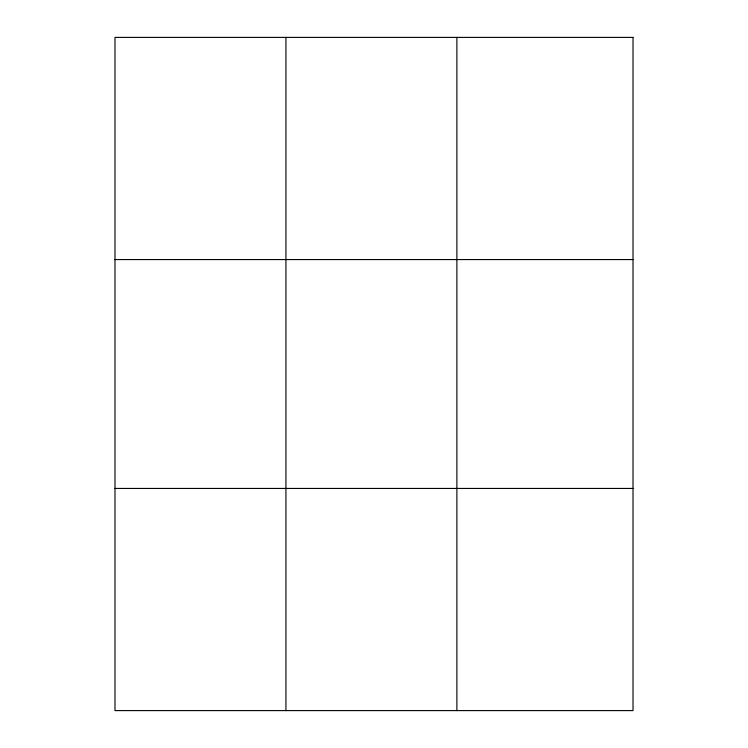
<?xml version="1.0" encoding="UTF-8"?>
<svg xmlns="http://www.w3.org/2000/svg" width="748" height="748" viewBox="0 0 748 748"><rect width="100%" height="100%" fill="white"/><g stroke="black" fill="none" stroke-linecap="round" stroke-linejoin="round"><path stroke-width="1.12" d="M285.932 710.6L285.932 37.4M456.888 710.6L456.888 37.4M114.986 259.556L633.014 259.556M114.986 488.444L633.014 488.444M633.014 37.4L633.014 710.6L114.986 710.6L114.986 37.4L633.014 37.4"/></g></svg>
